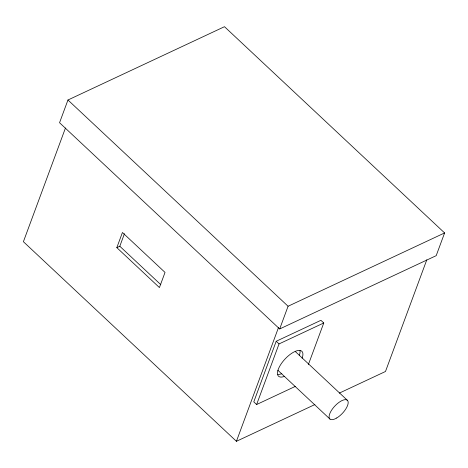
<?xml version="1.0" encoding="UTF-8"?>
<svg xmlns="http://www.w3.org/2000/svg" width="468" height="468" viewBox="0 0 468 468"><rect width="100%" height="100%" fill="white"/><g stroke="black" fill="none" stroke-linecap="round" stroke-linejoin="round"><path stroke-width="0.7" d="M67.959 100L59.553 122.727L279.671 328.969L436.194 255.663L444.6 232.941L224.482 26.694L67.959 100L288.077 306.248L279.671 328.969M65.473 127.98L23.4 241.71L236.422 441.306L314.911 404.545M116.824 247.648L122.429 232.497L165.029 272.417L159.424 287.563L116.824 247.648L119.802 246.25L124.435 233.737M236.422 441.306L278.489 327.571M308.394 364.513L323.762 322.978L320.919 320.317L276.202 341.266L253.785 401.86L256.622 404.522L295.425 386.352M256.622 404.522L279.039 343.927L323.762 322.978M426.798 259.81L385.486 371.487L339.318 393.114M288.077 306.248L444.6 232.941M295.249 351.468L347.344 400.28M276.202 341.266L279.039 343.927M277.846 370.246L329.94 419.059M119.802 246.25L160.811 284.673M284.655 376.325A17.07 7.002 -46.9 0 1 278.559 368.597A17.07 7.002 -46.9 0 1 295.033 351.468A17.07 7.002 -46.9 0 1 302.117 358.166M300.006 350.561A17.07 7.002 -46.9 0 1 299.274 355.505M281.818 373.663A17.07 7.002 -46.9 0 1 277.893 374.423M336.732 417.988A12.8 5.247 -46.9 0 0 347.706 400.69A12.8 5.247 -46.9 0 0 331.49 410.337A12.8 5.247 -46.9 0 0 336.732 417.988"/></g></svg>
